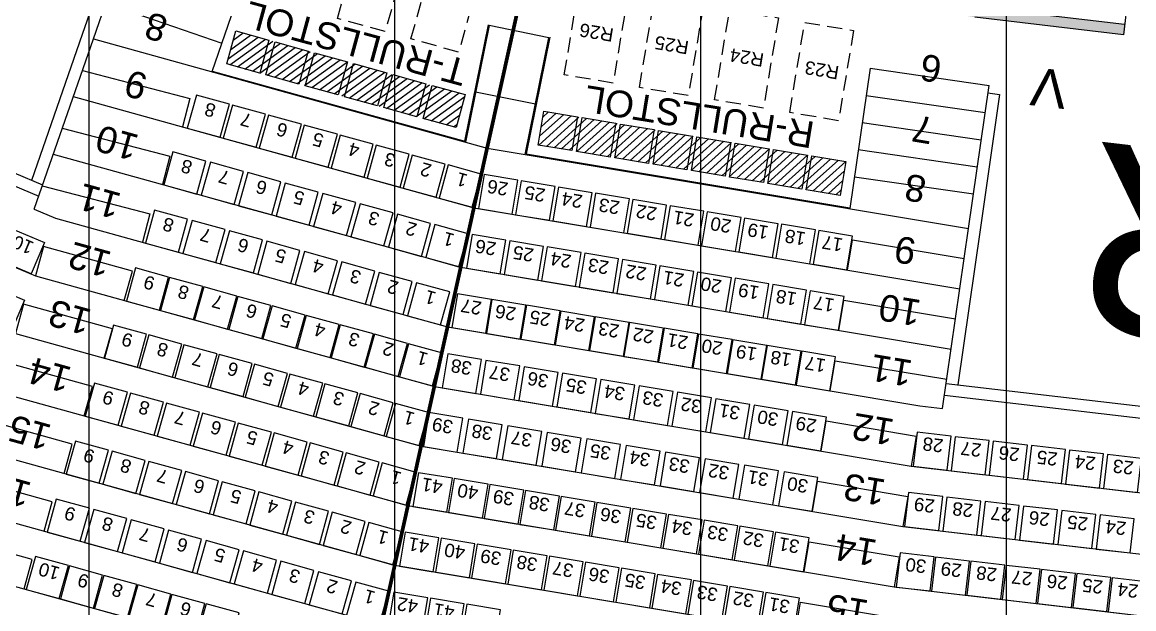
# Model space of a CAD drawing. Header units: millimetres. Extents: x -76108 to 202332, y 27411 to 140378.
# Drawn here: x 91783 to 106375, y 51541 to 59239 of the extents above; entities that cross this region are included whole.
import ezdxf
from ezdxf.enums import TextEntityAlignment as Align

# ---------------------------------------------------------------- set-up
doc = ezdxf.new("R2010")
doc.units = ezdxf.units.MM
doc.header["$LTSCALE"] = 100
doc.linetypes.add('DASHED_2', pattern=[3, 2, -1])
for name, color, linetype in [('A-3311-EA-', 3, 'CONTINUOUS'), ('A-3311-FYLL', 1, 'CONTINUOUS'), ('C-RADER', 252, 'CONTINUOUS'), ('D-RADER', 252, 'CONTINUOUS'), ('LINOR_HÄNG', 40, 'CONTINUOUS'), ('möblering', 42, 'CONTINUOUS'), ('R-RADER', 252, 'CONTINUOUS'), ('R-RADNUMMER', 4, 'CONTINUOUS'), ('R-RULLSTOLSPLATS', 1, 'DASHED_2'), ('R-STOLAR', 1, 'CONTINUOUS'), ('R-STOLAR MEDFÖLJARE', 1, 'CONTINUOUS'), ('R-STOLNR RULLSTOLSPLATS', 7, 'CONTINUOUS'), ('R-STOLNUMMER', 7, 'CONTINUOUS'), ('R-TRAPPA', 254, 'CONTINUOUS'), ('R-TRAPPA_TELE', 254, 'CONTINUOUS'), ('SEKTIONS_NR', 4, 'CONTINUOUS'), ('STOMME', 254, 'CONTINUOUS'), ('T-RADER', 252, 'CONTINUOUS'), ('T-RADNUMMER', 4, 'CONTINUOUS'), ('T-RULLSTOLSPLATS', 1, 'DASHED_2'), ('T-STOLAR', 1, 'CONTINUOUS'), ('T-STOLAR MEDFÖLJARE', 1, 'CONTINUOUS'), ('T-STOLNUMMER', 7, 'CONTINUOUS'), ('T-TRAPPA', 254, 'CONTINUOUS'), ('U-RADER', 252, 'CONTINUOUS')]:
    doc.layers.add(name, color=color, linetype=linetype)
doc.layers.add('SEKTIONER', color=4, linetype='CONTINUOUS', lineweight=70)
doc.styles.add('ARIAL', font='arial.ttf')

# ---------------------------------------------------------------- blocks, each defined once
blk = doc.blocks.new('KAJ')
at = {"layer": 'A-3311-FYLL'}
h = blk.add_hatch(color=256, dxfattribs=at)
h.paths.add_polyline_path([(-12514, -25024), (-12498, -24885), (-14444, -24658), (-20241, -23691), (-20271, -23827), (-14464, -24796)])
h.paths.add_polyline_path([(-26131, -21865), (-26185, -21995), (-24841, -22560), (-20271, -23827), (-20241, -23691), (-24795, -22427)])
at = {"layer": 'A-3311-EA-'}
for p, q in [((-14444, -24658), (-12498, -24885)), ((-12514, -25024), (-14464, -24796))]:
    blk.add_line(p, q, dxfattribs=at)

msp = doc.modelspace()

# ---------------------------------------------------------------- hatches: boundary and pattern name
at = {"layer": 'möblering'}
h = msp.add_hatch(dxfattribs=at)
h.set_pattern_fill('ANSI31', color=256, scale=25, angle=-9.09139, style=0)
h.set_pattern_definition([(35.90861, (174.176, 41623.48), (-46.552964, 64.29006), [])])
h.paths.add_polyline_path([(94466.1, 58691.4), (94587.5, 59124.7), (97598.7, 58289.1), (97477.3, 57855.8)])
h = msp.add_hatch(dxfattribs=at)
h.set_pattern_fill('ANSI31', color=256, scale=25, angle=-2.9823, style=0)
h.set_pattern_definition([(42.0177, (3205.36, 28015.93), (-53.130464, 58.97071), [])])
h.paths.add_polyline_path([(98554.5, 57627.6), (98628.6, 58071.5), (102593.3, 57409.7), (102519.7, 56965.8)])

# ---------------------------------------------------------------- linework, layer by layer
at = {"layer": 'C-RADER'}
msp.add_line((94276.5, 58598.7), (97593.9, 57678.3), dxfattribs=at)
at = {"layer": 'D-RADER'}
msp.add_line((98396.8, 57511.7), (102647.7, 56802.5), dxfattribs=at)
at = {"layer": 'LINOR_HÄNG'}
for p, q in [((104700.1, 135765.9), (104700.1, 32434.1)), ((100685.1, 134557.3), (100685.1, 33642.7)), ((96670.1, 132723), (96670.1, 35477)), ((92655.1, 130730.1), (92655.1, 37469.9))]:
    msp.add_line(p, q, dxfattribs=at)
at = {"layer": 'R-RADER'}
for p, q in [((97886.4, 57586.7), (104204.6, 56532.6)), ((97713.2, 56804.6), (104090.6, 55740.6)), ((97539.9, 56022.4), (103976.6, 54948.5)), ((97366.7, 55240.3), (103566.3, 54205.9)), ((97193.5, 54458.1), (103454, 53413.6)), ((103566.3, 54205.9), (103864.7, 54171.1)), ((97020.2, 53676), (103341.7, 52621.3)), ((103454, 53413.6), (109448.6, 52713.6)), ((96847, 52893.8), (103229.4, 51829)), ((103341.7, 52621.3), (109377.7, 51916.5)), ((96673.7, 52111.7), (103117.1, 51036.6)), ((103229.4, 51829), (109306.7, 51119.3))]:
    msp.add_line(p, q, dxfattribs=at)
at = {"layer": 'R-RULLSTOLSPLATS'}
for points in [[(99096.4, 59731.4), (99737.5, 59624.4), (99540.1, 58440.8), (98898.9, 58547.7)], [(100082.8, 59566.8), (100723.9, 59459.8), (100526.4, 58276.2), (99885.3, 58383.2)], [(101069.3, 59403.1), (101710.4, 59296.1), (101512.9, 58112.5), (100871.8, 58219.4)], [(102055.5, 59237.7), (102696.6, 59130.7), (102499.2, 57947.1), (101858, 58054)]]:
    msp.add_lwpolyline(points, close=True, dxfattribs=at)
at = {"layer": 'R-STOLAR'}
for points in [[(98289.6, 57164.6), (97845.8, 57238.7), (97771.7, 56794.8), (98215.6, 56720.8)], [(98777.9, 57083.2), (98334, 57157.2), (98260, 56713.4), (98703.8, 56639.3)], [(99266.1, 57001.7), (98822.3, 57075.8), (98748.2, 56631.9), (99192.1, 56557.8)], [(99754.4, 56920.2), (99310.5, 56994.3), (99236.5, 56550.4), (99680.3, 56476.4)], [(100242.7, 56838.8), (99798.8, 56912.8), (99724.7, 56469), (100168.6, 56394.9)], [(100730.9, 56757.3), (100287, 56831.4), (100213, 56387.5), (100656.8, 56313.5)], [(101219.2, 56675.9), (100775.3, 56749.9), (100701.2, 56306.1), (101145.1, 56232)], [(101707.4, 56594.4), (101263.5, 56668.5), (101189.5, 56224.6), (101633.3, 56150.5)], [(102195.7, 56512.9), (101751.8, 56587), (101677.7, 56143.1), (102121.6, 56069.1)], [(102683.9, 56431.5), (102240, 56505.5), (102166, 56061.7), (102609.9, 55987.6)], [(98133, 56379.7), (97689.1, 56453.8), (97615.1, 56009.9), (98058.9, 55935.8)], [(98626.2, 56297.4), (98182.3, 56371.5), (98108.2, 55927.6), (98552.1, 55853.6)], [(99119.3, 56215.1), (98675.5, 56289.2), (98601.4, 55845.3), (99045.3, 55771.3)], [(99612.5, 56132.9), (99168.7, 56206.9), (99094.6, 55763), (99538.5, 55689)], [(100105.7, 56050.6), (99661.8, 56124.6), (99587.8, 55680.8), (100031.7, 55606.7)], [(100598.9, 55968.3), (100155, 56042.3), (100081, 55598.5), (100524.8, 55524.4)], [(101092.1, 55886), (100648.2, 55960.1), (100574.2, 55516.2), (101018, 55442.1)], [(101585.3, 55803.7), (101141.4, 55877.8), (101067.3, 55433.9), (101511.2, 55359.9)], [(102078.4, 55721.4), (101634.6, 55795.5), (101560.5, 55351.6), (102004.4, 55277.6)], [(97941.8, 55600.6), (97497.9, 55674.6), (97423.9, 55230.7), (97867.7, 55156.7)], [(98393.5, 55525.2), (97949.7, 55599.2), (97875.6, 55155.4), (98319.5, 55081.3)], [(102571.6, 55639.2), (102127.8, 55713.2), (102053.7, 55269.3), (102497.6, 55195.3)], [(98845.3, 55449.8), (98401.4, 55523.9), (98327.4, 55080), (98771.2, 55005.9)], [(99297, 55374.4), (98853.2, 55448.5), (98779.1, 55004.6), (99223, 54930.6)], [(99748.8, 55299.1), (99304.9, 55373.1), (99230.9, 54929.3), (99674.7, 54855.2)], [(100200.6, 55223.7), (99756.7, 55297.7), (99682.6, 54853.9), (100126.5, 54779.8)], [(100652.3, 55148.3), (100208.4, 55222.4), (100134.4, 54778.5), (100578.3, 54704.5)], [(101104.1, 55072.9), (100660.2, 55147), (100586.1, 54703.1), (101030, 54629.1)], [(101555.8, 54997.6), (101112, 55071.6), (101037.9, 54627.8), (101481.8, 54553.7)], [(97811.8, 54811.2), (97368, 54885.2), (97293.9, 54441.4), (97737.8, 54367.3)], [(102007.6, 54922.2), (101563.7, 54996.3), (101489.7, 54552.4), (101933.5, 54478.3)], [(102459.3, 54846.8), (102015.5, 54920.9), (101941.4, 54477), (102385.3, 54403)], [(98314.9, 54727.2), (97871, 54801.3), (97797, 54357.4), (98240.8, 54283.4)], [(98817.9, 54643.3), (98374.1, 54717.4), (98300, 54273.5), (98743.9, 54199.4)], [(99321, 54559.4), (98877.1, 54633.4), (98803.1, 54189.6), (99246.9, 54115.5)], [(99824, 54475.5), (99380.2, 54549.5), (99306.1, 54105.6), (99750, 54031.6)], [(100327.1, 54391.5), (99883.2, 54465.6), (99809.2, 54021.7), (100253, 53947.7)], [(100830.1, 54307.6), (100386.3, 54381.7), (100312.2, 53937.8), (100756.1, 53863.7)], [(101333.2, 54223.7), (100889.3, 54297.7), (100815.2, 53853.9), (101259.1, 53779.8)], [(101836.2, 54139.7), (101392.3, 54213.8), (101318.3, 53769.9), (101762.2, 53695.9)], [(97566.4, 54041.1), (97122.5, 54115.1), (97048.5, 53671.3), (97492.3, 53597.2)], [(98084.2, 53954.7), (97640.4, 54028.7), (97566.3, 53584.9), (98010.2, 53510.8)], [(102339.3, 54055.8), (101895.4, 54129.9), (101821.3, 53686), (102265.2, 53611.9)], [(98602.1, 53868.3), (98158.2, 53942.3), (98084.2, 53498.5), (98528, 53424.4)], [(99119.9, 53781.9), (98676.1, 53855.9), (98602, 53412.1), (99045.9, 53338)], [(103978.4, 53805.4), (103531.4, 53857.6), (103479.2, 53410.7), (103926.2, 53358.5)], [(99637.8, 53695.5), (99193.9, 53769.5), (99119.8, 53325.7), (99563.7, 53251.6)], [(104478, 53747.1), (104031, 53799.3), (103978.8, 53352.3), (104425.8, 53300.1)], [(104977.6, 53688.8), (104530.6, 53740.9), (104478.4, 53294), (104925.4, 53241.8)], [(100155.6, 53609.1), (99711.7, 53683.1), (99637.7, 53239.3), (100081.5, 53165.2)], [(100673.4, 53522.7), (100229.6, 53596.7), (100155.5, 53152.9), (100599.4, 53078.8)], [(105477.2, 53630.4), (105030.2, 53682.6), (104978, 53235.6), (105425, 53183.5)], [(105976.8, 53572.1), (105529.8, 53624.3), (105477.6, 53177.3), (105924.6, 53125.1)], [(106476.4, 53513.7), (106029.4, 53565.9), (105977.2, 53119), (106424.2, 53066.8)], [(101191.3, 53436.3), (100747.4, 53510.3), (100673.4, 53066.5), (101117.2, 52992.4)], [(101709.1, 53349.9), (101265.3, 53423.9), (101191.2, 52980.1), (101635.1, 52906)], [(97429.4, 53252.9), (96985.6, 53326.9), (96911.5, 52883), (97355.4, 52809)], [(102227, 53263.5), (101783.1, 53337.5), (101709.1, 52893.7), (102152.9, 52819.6)], [(97898, 53174.7), (97454.1, 53248.7), (97380.1, 52804.9), (97823.9, 52730.8)], [(98366.5, 53096.5), (97922.6, 53170.6), (97848.6, 52726.7), (98292.4, 52652.7)], [(98835, 53018.3), (98391.2, 53092.4), (98317.1, 52648.5), (98761, 52574.5)], [(99303.5, 52940.2), (98859.7, 53014.2), (98785.6, 52570.4), (99229.5, 52496.3)], [(103866.1, 53013.1), (103419.1, 53065.3), (103366.9, 52618.3), (103813.9, 52566.1)], [(104368.7, 52954.4), (103921.7, 53006.6), (103869.5, 52559.6), (104316.5, 52507.5)], [(99772.1, 52862), (99328.2, 52936.1), (99254.1, 52492.2), (99698, 52418.1)], [(100240.6, 52783.8), (99796.7, 52857.9), (99722.7, 52414), (100166.5, 52340)], [(104871.3, 52895.7), (104424.3, 52947.9), (104372.1, 52501), (104819.1, 52448.8)], [(105373.8, 52837.1), (104926.9, 52889.2), (104874.7, 52442.3), (105321.6, 52390.1)], [(105876.4, 52778.4), (105429.5, 52830.6), (105377.3, 52383.6), (105824.2, 52331.4)], [(100709.1, 52705.7), (100265.3, 52779.7), (100191.2, 52335.9), (100635.1, 52261.8)], [(101177.6, 52627.5), (100733.8, 52701.6), (100659.7, 52257.7), (101103.6, 52183.6)], [(106379, 52719.7), (105932, 52771.9), (105879.9, 52324.9), (106326.8, 52272.7)], [(97253.1, 52471.2), (96809.2, 52545.3), (96735.1, 52101.4), (97179, 52027.4)], [(101646.2, 52549.3), (101202.3, 52623.4), (101128.2, 52179.5), (101572.1, 52105.5)], [(102114.7, 52471.2), (101670.8, 52545.2), (101596.8, 52101.3), (102040.6, 52027.3)], [(97726.5, 52392.2), (97282.6, 52466.3), (97208.6, 52022.4), (97652.5, 51948.4)], [(98200, 52313.2), (97756.1, 52387.3), (97682, 51943.4), (98125.9, 51869.4)], [(98673.4, 52234.2), (98229.6, 52308.3), (98155.5, 51864.4), (98599.4, 51790.4)], [(103753.8, 52220.8), (103306.8, 52273), (103254.6, 51826), (103701.6, 51773.8)], [(99146.9, 52155.3), (98703, 52229.3), (98629, 51785.4), (99072.8, 51711.4)], [(99620.3, 52076.3), (99176.5, 52150.3), (99102.4, 51706.5), (99546.3, 51632.4)], [(104217.6, 52166.6), (103770.7, 52218.8), (103718.5, 51771.8), (104165.5, 51719.7)], [(104681.5, 52112.5), (104234.5, 52164.6), (104182.3, 51717.7), (104629.3, 51665.5)], [(105145.3, 52058.3), (104698.4, 52110.5), (104646.2, 51663.5), (105093.2, 51611.3)], [(100093.8, 51997.3), (99649.9, 52071.3), (99575.9, 51627.5), (100019.7, 51553.4)], [(100567.2, 51918.3), (100123.4, 51992.3), (100049.3, 51548.5), (100493.2, 51474.4)], [(105609.2, 52004.1), (105162.2, 52056.3), (105110, 51609.4), (105557, 51557.2)], [(106073, 51950), (105626.1, 52002.2), (105573.9, 51555.2), (106020.8, 51503)], [(106536.9, 51895.8), (106089.9, 51948), (106037.7, 51501), (106484.7, 51448.8)], [(101040.7, 51839.3), (100596.8, 51913.3), (100522.8, 51469.5), (100966.6, 51395.4)], [(101514.2, 51760.3), (101070.3, 51834.4), (100996.2, 51390.5), (101440.1, 51316.4)], [(97106.2, 51684.7), (96662.4, 51758.7), (96588.3, 51314.9), (97032.2, 51240.8)], [(97584.6, 51604.8), (97140.8, 51678.9), (97066.7, 51235), (97510.6, 51161)], [(101987.6, 51681.3), (101543.7, 51755.4), (101469.7, 51311.5), (101913.6, 51237.4)], [(98063, 51525), (97619.2, 51599.1), (97545.1, 51155.2), (97989, 51081.2)]]:
    msp.add_lwpolyline(points, close=True, dxfattribs=at)
at = {"layer": 'R-STOLAR MEDFÖLJARE'}
for points in [[(98628.6, 58071.5), (99072.4, 57997.5), (98998.4, 57553.6), (98554.5, 57627.6)], [(99131.6, 57987.5), (99575.5, 57913.5), (99501.5, 57469.6), (99057.6, 57543.6)], [(99634.6, 57903.5), (100078.5, 57829.5), (100004.5, 57385.7), (99560.6, 57459.7)], [(100137.7, 57819.6), (100581.5, 57745.6), (100507.5, 57301.7), (100063.7, 57375.7)], [(100640.7, 57735.6), (101084.6, 57661.6), (101010.6, 57217.7), (100566.7, 57291.7)], [(101143.7, 57651.6), (101587.6, 57577.6), (101513.6, 57133.7), (101069.7, 57207.7)], [(101646.8, 57567.6), (102090.7, 57493.6), (102016.6, 57049.8), (101572.8, 57123.8)], [(102149.8, 57483.7), (102593.7, 57409.7), (102519.7, 56965.8), (102075.8, 57039.8)]]:
    msp.add_lwpolyline(points, close=True, dxfattribs=at)
at = {"layer": 'R-TRAPPA'}
for p, q in [((102912.1, 58635.6), (102646.3, 56792.6)), ((102912.1, 58635.6), (104474.8, 58410.2)), ((104204.6, 56532.6), (104474.8, 58410.2)), ((102860.7, 58279.3), (104423.5, 58053.9)), ((102809.3, 57923), (104372.2, 57697.6)), ((102757.9, 57566.7), (104321, 57341.2)), ((102706.5, 57210.4), (104269.7, 56984.9)), ((103864.7, 54171.1), (104204.6, 56532.6)), ((102615, 55986.8), (102680.8, 56381.3)), ((102680.8, 56381.3), (104147.6, 56136.6)), ((102502.7, 55194.4), (102568.6, 55589)), ((102568.6, 55589), (104033.6, 55344.5)), ((102390.4, 54402.1), (102456.3, 54796.7)), ((102456.3, 54796.7), (103919.6, 54552.5))]:
    msp.add_line(p, q, dxfattribs=at)
for points in [[(104460.6, 58311.2), (104614, 58289.1), (104358.6, 56514.6)], [(104358.6, 56514.6), (104065.7, 54479.7)], [(103911.7, 54497.7), (109250, 53874.4)], [(103889.6, 54344.2), (109236.5, 53719.9)], [(102270.4, 53611.1), (102336.2, 54005.6), (103519.8, 53808.1), (103454, 53413.6)], [(102158.1, 52818.8), (102223.9, 53213.3), (103407.5, 53015.8), (103341.7, 52621.3)], [(102045.8, 52026.4), (102111.6, 52421), (103295.3, 52223.5), (103229.4, 51829)], [(101933.5, 51234.1), (101999.3, 51628.7), (103183, 51431.2), (103117.1, 51036.6)]]:
    msp.add_lwpolyline(points, dxfattribs=at)
at = {"layer": 'R-TRAPPA_TELE'}
msp.add_line((106848.7, 64369.6), (106238.4, 59076), dxfattribs=at)
at = {"layer": 'SEKTIONER'}
msp.add_line((99645.3, 65527.7), (93728.6, 38815.1), dxfattribs=at)
at = {"layer": 'STOMME'}
for points in [[(97593.9, 57678.3), (97904.5, 59206.2)], [(98385, 57503.6), (98696.3, 59035.1), (97912.3, 59194.4), (97601.6, 57665.8)], [(98708.1, 59042.9), (98396.8, 57511.7)], [(98518.9, 58162.4), (97734.7, 58320.9)]]:
    msp.add_lwpolyline(points, dxfattribs=at)
at = {"layer": 'T-RADER'}
for p, q in [((92716.4, 59021.1), (97886.4, 57586.7)), ((92453.3, 58263.9), (97713.2, 56804.6)), ((86778, 58101.2), (91956.2, 55911.1)), ((92190.2, 57506.7), (97539.9, 56022.4)), ((91940, 56786.5), (92219.3, 56668.4)), ((92219.3, 56668.4), (97366.7, 55240.3)), ((91956.2, 55911.1), (97193.5, 54458.1)), ((91693.2, 55153.9), (97020.2, 53676)), ((91430.1, 54396.7), (96847, 52893.8)), ((91167.1, 53639.4), (96673.7, 52111.7)), ((90904, 52882.2), (96500.5, 51329.5)), ((90641, 52125), (96327.2, 50547.4))]:
    msp.add_line(p, q, dxfattribs=at)
at = {"layer": 'T-RULLSTOLSPLATS'}
for points in [[(96243.2, 60445.7), (96869.5, 60272), (96548.7, 59115.6), (95922.4, 59289.4)], [(97206.6, 60177.6), (97832.9, 60003.8), (97512.1, 58847.5), (96885.8, 59021.3)]]:
    msp.add_lwpolyline(points, close=True, dxfattribs=at)
at = {"layer": 'T-STOLAR'}
for points in [[(94502.9, 58162.2), (94069.3, 58282.5), (93949, 57848.9), (94382.6, 57728.6)], [(94975.1, 58031.2), (94541.5, 58151.5), (94421.2, 57717.9), (94854.8, 57597.6)], [(95447.3, 57900.2), (95013.7, 58020.5), (94893.3, 57586.9), (95327, 57466.6)], [(95919.4, 57769.2), (95485.8, 57889.5), (95365.5, 57455.9), (95799.1, 57335.6)], [(96391.6, 57638.2), (95958, 57758.5), (95837.7, 57324.9), (96271.3, 57204.6)], [(94194.8, 57417.5), (93761.2, 57537.8), (93640.9, 57104.2), (94074.5, 56983.9)], [(96863.8, 57507.2), (96430.1, 57627.6), (96309.8, 57193.9), (96743.5, 57073.6)], [(97335.9, 57376.2), (96902.3, 57496.6), (96782, 57062.9), (97215.6, 56942.6)], [(94686.2, 57281.2), (94252.6, 57401.5), (94132.3, 56967.9), (94565.9, 56847.5)], [(97808.1, 57245.3), (97374.5, 57365.6), (97254.2, 56931.9), (97687.8, 56811.6)], [(95177.7, 57144.8), (94744, 57265.1), (94623.7, 56831.5), (95057.4, 56711.2)], [(95669.1, 57008.5), (95235.5, 57128.8), (95115.2, 56695.2), (95548.8, 56574.9)], [(96160.5, 56872.1), (95726.9, 56992.4), (95606.6, 56558.8), (96040.2, 56438.5)], [(93954.1, 56654.1), (93520.5, 56774.4), (93400.2, 56340.8), (93833.8, 56220.5)], [(96652, 56735.8), (96218.4, 56856.1), (96098.1, 56422.5), (96531.7, 56302.2)], [(94445.5, 56517.7), (94011.9, 56638), (93891.6, 56204.4), (94325.2, 56084.1)], [(97143.4, 56599.4), (96709.8, 56719.7), (96589.5, 56286.1), (97023.1, 56165.8)], [(91660.4, 56524.8), (92074.9, 56349.5), (91899.6, 55935.1), (91485.1, 56110.4)], [(94937, 56381.4), (94503.4, 56501.7), (94383, 56068.1), (94816.7, 55947.8)], [(97634.9, 56463.1), (97201.2, 56583.4), (97080.9, 56149.8), (97514.5, 56029.5)], [(95428.4, 56245), (94994.8, 56365.3), (94874.5, 55931.7), (95308.1, 55811.4)], [(95919.8, 56108.7), (95486.2, 56229), (95365.9, 55795.4), (95799.5, 55675.1)], [(96411.3, 55972.3), (95977.7, 56092.7), (95857.4, 55659), (96291, 55538.7)], [(93703.8, 55893.3), (93270.1, 56013.6), (93149.8, 55580), (93583.5, 55459.7)], [(94151.8, 55769), (93718.2, 55889.3), (93597.9, 55455.7), (94031.5, 55335.4)], [(96902.7, 55836), (96469.1, 55956.3), (96348.8, 55522.7), (96782.4, 55402.4)], [(91397.4, 55767.6), (91811.8, 55592.3), (91636.5, 55177.8), (91222.1, 55353.1)], [(94599.9, 55644.7), (94166.3, 55765), (94046, 55331.4), (94479.6, 55211.1)], [(97394.2, 55699.7), (96960.5, 55820), (96840.2, 55386.3), (97273.9, 55266)], [(95048, 55520.4), (94614.4, 55640.7), (94494.1, 55207), (94927.7, 55086.7)], [(95496.1, 55396), (95062.4, 55516.4), (94942.1, 55082.7), (95375.8, 54962.4)], [(95944.1, 55271.7), (95510.5, 55392), (95390.2, 54958.4), (95823.8, 54838.1)], [(93414.9, 55143.2), (92981.3, 55263.5), (92861, 54829.9), (93294.6, 54709.6)], [(96392.2, 55147.4), (95958.6, 55267.7), (95838.3, 54834.1), (96271.9, 54713.8)], [(93877.4, 55014.9), (93443.8, 55135.2), (93323.5, 54701.6), (93757.1, 54581.3)], [(96840.3, 55023.1), (96406.7, 55143.4), (96286.4, 54709.8), (96720, 54589.5)], [(97288.4, 54898.8), (96854.7, 55019.1), (96734.4, 54585.5), (97168.1, 54465.2)], [(94339.9, 54886.6), (93906.3, 55006.9), (93786, 54573.3), (94219.6, 54453)], [(94802.5, 54758.3), (94368.9, 54878.6), (94248.6, 54444.9), (94682.2, 54324.6)], [(95265, 54629.9), (94831.4, 54750.2), (94711.1, 54316.6), (95144.7, 54196.3)], [(95727.5, 54501.6), (95293.9, 54621.9), (95173.6, 54188.3), (95607.2, 54068)], [(93164.6, 54382.5), (92730.9, 54502.8), (92610.6, 54069.2), (93044.3, 53948.8)], [(96190.1, 54373.3), (95756.4, 54493.6), (95636.1, 54060), (96069.8, 53939.7)], [(93636.7, 54251.5), (93203.1, 54371.8), (93082.8, 53938.2), (93516.4, 53817.8)], [(96652.6, 54245), (96219, 54365.3), (96098.7, 53931.6), (96532.3, 53811.3)], [(94108.9, 54120.5), (93675.3, 54240.8), (93555, 53807.2), (93988.6, 53686.9)], [(97115.1, 54116.6), (96681.5, 54236.9), (96561.2, 53803.3), (96994.8, 53683)], [(94581.1, 53989.5), (94147.4, 54109.8), (94027.1, 53676.2), (94460.7, 53555.9)], [(95053.2, 53858.5), (94619.6, 53978.8), (94499.3, 53545.2), (94932.9, 53424.9)], [(95525.4, 53727.5), (95091.8, 53847.8), (94971.5, 53414.2), (95405.1, 53293.9)], [(92914.2, 53621.7), (92480.6, 53742), (92360.3, 53308.4), (92793.9, 53188.1)], [(95997.5, 53596.5), (95563.9, 53716.8), (95443.6, 53283.2), (95877.2, 53162.9)], [(93396, 53488), (92962.4, 53608.3), (92842.1, 53174.7), (93275.7, 53054.4)], [(96469.7, 53465.5), (96036.1, 53585.8), (95915.8, 53152.2), (96349.4, 53031.9)], [(93877.8, 53354.4), (93444.2, 53474.7), (93323.9, 53041), (93757.5, 52920.7)], [(96941.9, 53334.5), (96508.3, 53454.8), (96387.9, 53021.2), (96821.6, 52900.9)], [(94359.6, 53220.7), (93926, 53341), (93805.7, 52907.4), (94239.3, 52787.1)], [(94841.4, 53087), (94407.8, 53207.3), (94287.5, 52773.7), (94721.1, 52653.4)], [(92663.9, 52860.9), (92230.3, 52981.2), (92110, 52547.6), (92543.6, 52427.3)], [(95323.2, 52953.3), (94889.6, 53073.6), (94769.3, 52640), (95202.9, 52519.7)], [(93155.3, 52724.6), (92721.7, 52844.9), (92601.4, 52411.3), (93035, 52291)], [(95805, 52819.7), (95371.4, 52940), (95251.1, 52506.4), (95684.7, 52386.1)], [(93646.8, 52588.2), (93213.1, 52708.5), (93092.8, 52274.9), (93526.5, 52154.6)], [(96286.8, 52686), (95853.2, 52806.3), (95732.9, 52372.7), (96166.5, 52252.4)], [(94138.2, 52451.9), (93704.6, 52572.2), (93584.3, 52138.6), (94017.9, 52018.3)], [(96768.6, 52552.3), (96335, 52672.6), (96214.7, 52239), (96648.3, 52118.7)], [(94629.6, 52315.6), (94196, 52435.9), (94075.7, 52002.2), (94509.3, 51881.9)], [(95121.1, 52179.2), (94687.5, 52299.5), (94567.2, 51865.9), (95000.8, 51745.6)], [(92389.5, 52106.9), (91955.8, 52227.2), (91835.5, 51793.5), (92269.2, 51673.2)], [(92837.5, 51982.5), (92403.9, 52102.8), (92283.6, 51669.2), (92717.2, 51548.9)], [(95612.5, 52042.9), (95178.9, 52163.2), (95058.6, 51729.5), (95492.2, 51609.2)], [(93285.6, 51858.2), (92852, 51978.5), (92731.7, 51544.9), (93165.3, 51424.6)], [(96103.9, 51906.5), (95670.3, 52026.8), (95550, 51593.2), (95983.6, 51472.9)], [(93733.7, 51733.9), (93300.1, 51854.2), (93179.8, 51420.6), (93613.4, 51300.3)], [(96595.4, 51770.2), (96161.8, 51890.5), (96041.5, 51456.9), (96475.1, 51336.6)], [(94181.8, 51609.6), (93748.1, 51729.9), (93627.8, 51296.3), (94061.5, 51176)], [(94629.8, 51485.3), (94196.2, 51605.6), (94075.9, 51172), (94509.5, 51051.7)]]:
    msp.add_lwpolyline(points, close=True, dxfattribs=at)
at = {"layer": 'T-STOLAR MEDFÖLJARE'}
for points in [[(94586.9, 59124.8), (95020.5, 59004.6), (94900.3, 58570.9), (94466.6, 58691.2)], [(95102.4, 58981.8), (95536, 58861.5), (95415.8, 58427.9), (94982.1, 58548.1)], [(95617.9, 58838.7), (96051.5, 58718.4), (95931.3, 58284.8), (95497.7, 58405.1)], [(96133.4, 58695.6), (96567.1, 58575.4), (96446.8, 58141.7), (96013.2, 58262)], [(96648.9, 58552.6), (97082.6, 58432.3), (96962.3, 57998.7), (96528.7, 58118.9)], [(97164.5, 58409.5), (97598.1, 58289.2), (97477.8, 57855.6), (97044.2, 57975.9)]]:
    msp.add_lwpolyline(points, close=True, dxfattribs=at)
at = {"layer": 'T-TRAPPA'}
for p, q in [((92716.4, 59021.1), (93351.4, 60848.9)), ((92573.2, 59081.4), (93172, 60804.8)), ((94869.7, 60327.9), (94273.1, 58589.2)), ((91907.3, 57164.8), (92573.2, 59081.4)), ((91940, 56786.5), (92716.4, 59021.1))]:
    msp.add_line(p, q, dxfattribs=at)
for points in [[(92878.8, 59488.7), (94402.3, 58965.9)], [(87580.1, 58994.8), (92050.4, 57104.3)], [(87508.5, 58856.9), (91999.4, 56957.5)], [(92572.1, 58605.8), (93985.2, 58238.4), (93888.3, 57865.8)], [(92308.7, 57847.9), (93721.9, 57480.5), (93625.2, 57108.6)], [(92045.4, 57089.9), (93458.5, 56722.6), (93362, 56351.3)], [(93122.6, 55587.5), (93229.5, 55973), (92063.2, 56296.6), (91956.2, 55911.1)], [(92859.6, 54830.3), (92966.5, 55215.7), (91800.1, 55539.3), (91693.2, 55153.9)], [(92596.5, 54073.1), (92703.4, 54458.5), (91537.1, 54782.1), (91430.1, 54396.7)], [(92333.5, 53315.8), (92440.4, 53701.3), (91274, 54024.9), (91167.1, 53639.4)], [(92070.4, 52558.6), (92177.3, 52944), (91011, 53267.6), (90904, 52882.2)], [(91807.4, 51801.4), (91914.3, 52186.8), (90747.9, 52510.4), (90641, 52125)]]:
    msp.add_lwpolyline(points, dxfattribs=at)

# ---------------------------------------------------------------- block references
at = {"layer": 'U-RADER'}
msp.add_blockref('KAJ', (118752.6, 84100), dxfattribs=at)

# ---------------------------------------------------------------- texts
at = {"layer": 'R-RADNUMMER', "style": 'ARIAL'}
for s, p in [('6', (103874, 58782.7)), ('7', (103767.6, 57980.3)), ('8', (103668.9, 57208.4)), ('9', (103537.1, 56394.9)), ('10', (103599.7, 55587.9)), ('11', (103487.5, 54795.6)), ('12', (103248.2, 54024.4)), ('13', (103135.9, 53232.1)), ('14', (103023.6, 52439.8)), ('15', (102911.3, 51647.4))]:
    msp.add_text(s, height=350, rotation=170.51828, dxfattribs=at).set_placement(p)
at = {"layer": 'R-STOLNR RULLSTOLSPLATS', "style": 'ARIAL'}
for s, p in [('R26', (99344.8, 59242.2)), ('R25', (100331.2, 59077.6)), ('R24', (101317.7, 58913.9)), ('R23', (102303.9, 58748.5))]:
    msp.add_text(s, height=175, rotation=170.52788, dxfattribs=at).set_placement(p, align=Align.BOTTOM_CENTER)
at = {"layer": 'R-STOLNUMMER', "style": 'ARIAL'}
for s, rotation, p in [('26', 170.52788, (98047, 57205.1)), ('25', 170.52788, (98535.3, 57123.6)), ('24', 170.52788, (99023.5, 57042.2)), ('23', 170.52788, (99511.8, 56960.7)), ('22', 170.52788, (100000, 56879.3)), ('21', 170.52788, (100488.3, 56797.8)), ('20', 170.52788, (100976.5, 56716.3)), ('19', 170.52788, (101464.8, 56634.9)), ('18', 170.52788, (101953, 56553.4)), ('26', 170.52788, (97890.4, 56420.2)), ('17', 170.52788, (102441.3, 56472)), ('25', 170.52788, (98383.5, 56337.9)), ('24', 170.52788, (98876.7, 56255.6)), ('23', 170.52788, (99369.9, 56173.3)), ('22', 170.52788, (99863.1, 56091.1)), ('21', 170.52788, (100356.3, 56008.8)), ('20', 170.52788, (100849.4, 55926.5)), ('19', 170.52788, (101342.6, 55844.2)), ('27', 170.52788, (97699.2, 55641)), ('18', 170.52788, (101835.8, 55761.9)), ('17', 170.52788, (102329, 55679.6)), ('26', 170.52788, (98150.9, 55565.7)), ('25', 170.52788, (98602.7, 55490.3)), ('24', 170.52788, (99054.4, 55414.9)), ('23', 170.52788, (99506.2, 55339.5)), ('22', 170.52788, (99957.9, 55264.2)), ('21', 170.52788, (100409.7, 55188.8)), ('20', 170.52788, (100861.4, 55113.4)), ('19', 170.52788, (101313.2, 55038.1)), ('18', 170.52788, (101765, 54962.7)), ('38', 170.52788, (97569.2, 54851.7)), ('37', 170.52788, (98072.3, 54767.7)), ('17', 170.52788, (102216.7, 54887.3)), ('36', 170.52788, (98575.3, 54683.8)), ('35', 170.52788, (99078.4, 54599.9)), ('34', 170.52788, (99581.4, 54515.9)), ('33', 170.52788, (100084.4, 54432)), ('32', 170.52788, (100587.5, 54348.1)), ('31', 170.52788, (101090.5, 54264.1)), ('30', 170.52788, (101593.6, 54180.2)), ('39', 170.52788, (97323.8, 54081.5)), ('29', 170.52788, (102096.6, 54096.3)), ('38', 170.52788, (97841.6, 53995.1)), ('37', 170.52788, (98359.5, 53908.7)), ('36', 170.52788, (98877.3, 53822.3)), ('35', 170.52788, (99395.1, 53736)), ('28', 173.34001, (103754.9, 53831.5)), ('27', 173.34001, (104254.5, 53773.2)), ('34', 170.52788, (99913, 53649.6)), ('26', 173.34001, (104754.1, 53714.9)), ('25', 173.34001, (105253.7, 53656.5)), ('24', 173.34001, (105753.3, 53598.2)), ('33', 170.52788, (100430.8, 53563.2)), ('32', 170.52788, (100948.7, 53476.8)), ('23', 173.34001, (106252.9, 53539.8)), ('41', 170.52788, (97186.8, 53293.3)), ('31', 170.52788, (101466.5, 53390.4)), ('30', 170.52788, (101984.3, 53304)), ('40', 170.52788, (97655.4, 53215.2)), ('39', 170.52788, (98123.9, 53137)), ('38', 170.52788, (98592.4, 53058.8)), ('29', 173.34001, (103642.6, 53039.2)), ('37', 170.52788, (99060.9, 52980.7)), ('36', 170.52788, (99529.4, 52902.5)), ('28', 173.34001, (104145.2, 52980.5)), ('27', 173.34001, (104647.8, 52921.8)), ('26', 173.34001, (105150.4, 52863.1)), ('35', 170.52788, (99998, 52824.3)), ('34', 170.52788, (100466.5, 52746.1)), ('25', 173.34001, (105652.9, 52804.5)), ('24', 173.34001, (106155.5, 52745.8)), ('33', 170.52788, (100935, 52668)), ('32', 170.52788, (101403.5, 52589.8)), ('41', 170.52788, (97010.4, 52511.7)), ('40', 170.52788, (97483.9, 52432.7)), ('31', 170.52788, (101872.1, 52511.6)), ('39', 170.52788, (97957.3, 52353.7)), ('38', 170.52788, (98430.8, 52274.7)), ('37', 170.52788, (98904.2, 52195.7)), ('30', 173.34001, (103530.3, 52246.9)), ('29', 173.34001, (103994.2, 52192.7)), ('28', 173.34001, (104458, 52138.6)), ('36', 170.52788, (99377.7, 52116.7)), ('35', 170.52788, (99851.2, 52037.8)), ('27', 173.34001, (104921.9, 52084.4)), ('26', 173.34001, (105385.7, 52030.2)), ('34', 170.52788, (100324.6, 51958.8)), ('33', 170.52788, (100798.1, 51879.8)), ('25', 173.34001, (105849.6, 51976.1)), ('24', 173.34001, (106313.4, 51921.9)), ('42', 170.52788, (96863.6, 51725.1)), ('32', 170.52788, (101271.5, 51800.8)), ('31', 170.52788, (101745, 51721.8)), ('41', 170.52788, (97342, 51645.3))]:
    msp.add_text(s, height=175, rotation=rotation, dxfattribs=at).set_placement(p, align=Align.BOTTOM_CENTER)
at = {"layer": 'SEKTIONS_NR', "style": 'ARIAL'}
for s, rotation, p in [('T-RULLSTOL', 164.77, (96207.9, 59128.6)), ('R-RULLSTOL', 170.8, (100698.3, 58170.9))]:
    msp.add_text(s, height=350, rotation=rotation, dxfattribs=at).set_placement(p, align=Align.CENTER)
for s, height, p in [('V', 500, (105520.6, 58595.9)), ('R', 2500, (108300.9, 57396.5))]:
    msp.add_text(s, height=height, rotation=173.34, dxfattribs=at).set_placement(p)
at = {"layer": 'T-RADNUMMER', "style": 'ARIAL'}
for s, p in [('8', (93716.1, 59305.2)), ('9', (93452.8, 58547.3)), ('10', (93335.4, 57751.2)), ('11', (93103.3, 56985.1)), ('12', (92977.1, 56218)), ('13', (92714.1, 55460.8)), ('14', (92451, 54703.5)), ('15', (92188, 53946.3)), ('16', (91924.9, 53189.1))]:
    msp.add_text(s, height=350, rotation=164.48419, dxfattribs=at).set_placement(p)
at = {"layer": 'T-STOLNUMMER', "style": 'ARIAL'}
for s, rotation, p in [('8', 164.49379, (94286.1, 58222.4)), ('7', 164.49379, (94758.3, 58091.4)), ('6', 164.49379, (95230.5, 57960.4)), ('5', 164.49379, (95702.6, 57829.4)), ('4', 164.49379, (96174.8, 57698.4)), ('3', 164.49379, (96647, 57567.4)), ('8', 164.49379, (93978, 57477.7)), ('2', 164.49379, (97119.1, 57436.4)), ('7', 164.49379, (94469.4, 57341.3)), ('1', 164.49379, (97591.3, 57305.4)), ('6', 164.49379, (94960.9, 57205)), ('5', 164.49379, (95452.3, 57068.6)), ('4', 164.49379, (95943.7, 56932.3)), ('8', 164.49379, (93737.3, 56714.2)), ('3', 164.49379, (96435.2, 56795.9)), ('2', 164.49379, (96926.6, 56659.6)), ('7', 164.49379, (94228.7, 56577.9)), ('1', 164.49379, (97418, 56523.3)), ('10', 157.07453, (91845, 56446.8)), ('6', 164.49379, (94720.2, 56441.5)), ('5', 164.49379, (95211.6, 56305.2)), ('4', 164.49379, (95703, 56168.8)), ('9', 164.49379, (93487, 55953.5)), ('3', 164.49379, (96194.5, 56032.5)), ('8', 164.49379, (93935, 55829.1)), ('2', 164.49379, (96685.9, 55896.2)), ('7', 164.49379, (94383.1, 55704.8)), ('1', 164.49379, (97177.3, 55759.8)), ('6', 164.49379, (94831.2, 55580.5)), ('5', 164.49379, (95279.3, 55456.2)), ('9', 164.49379, (93198.1, 55203.4)), ('4', 164.49379, (95727.3, 55331.9)), ('3', 164.49379, (96175.4, 55207.6)), ('8', 164.49379, (93660.6, 55075.1)), ('2', 164.49379, (96623.5, 55083.3)), ('7', 164.49379, (94123.1, 54946.7)), ('1', 164.49379, (97071.6, 54958.9)), ('6', 164.49379, (94585.7, 54818.4)), ('5', 164.49379, (95048.2, 54690.1)), ('4', 164.49379, (95510.7, 54561.8)), ('9', 164.49379, (92947.7, 54442.6)), ('3', 164.49379, (95973.3, 54433.4)), ('8', 164.49379, (93419.9, 54311.6)), ('2', 164.49379, (96435.8, 54305.1)), ('1', 164.49379, (96898.3, 54176.8)), ('7', 164.49379, (93892.1, 54180.6)), ('6', 164.49379, (94364.2, 54049.6)), ('5', 164.49379, (94836.4, 53918.6)), ('4', 164.49379, (95308.6, 53787.6)), ('9', 164.49379, (92697.4, 53681.9)), ('3', 164.49379, (95780.7, 53656.6)), ('8', 164.49379, (93179.2, 53548.2)), ('2', 164.49379, (96252.9, 53525.6)), ('7', 164.49379, (93661, 53414.5)), ('1', 164.49379, (96725.1, 53394.6)), ('6', 164.49379, (94142.8, 53280.8)), ('5', 164.49379, (94624.6, 53147.2)), ('4', 164.49379, (95106.4, 53013.5)), ('9', 164.49379, (92447.1, 52921.1)), ('3', 164.49379, (95588.2, 52879.8)), ('8', 164.49379, (92938.5, 52784.7)), ('2', 164.49379, (96070, 52746.2)), ('7', 164.49379, (93430, 52648.4)), ('1', 164.49379, (96551.8, 52612.5)), ('6', 164.49379, (93921.4, 52512.1)), ('5', 164.49379, (94412.8, 52375.7)), ('10', 164.49379, (92172.7, 52167)), ('4', 164.49379, (94904.3, 52239.4)), ('9', 164.49379, (92620.7, 52042.7)), ('3', 164.49379, (95395.7, 52103)), ('8', 164.49379, (93068.8, 51918.4)), ('2', 164.49379, (95887.1, 51966.7)), ('7', 164.49379, (93516.9, 51794.1)), ('1', 164.49379, (96378.6, 51830.3)), ('6', 164.49379, (93965, 51669.7))]:
    msp.add_text(s, height=175, rotation=rotation, dxfattribs=at).set_placement(p, align=Align.BOTTOM_CENTER)

doc.saveas('drawing.dxf')
